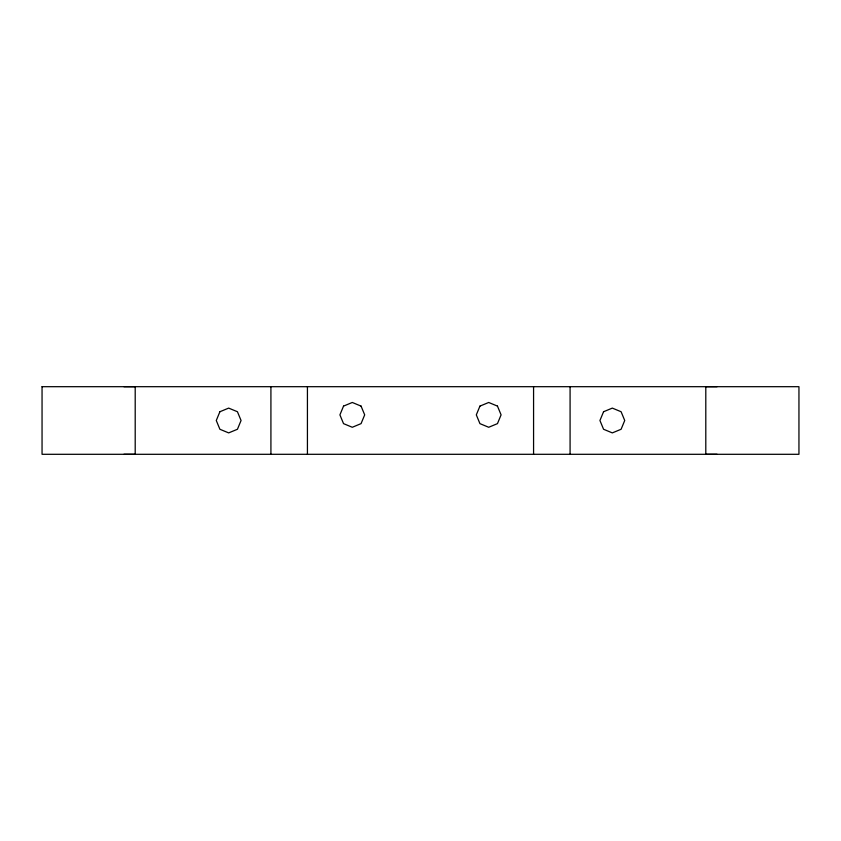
<?xml version="1.0" encoding="UTF-8"?>
<svg xmlns="http://www.w3.org/2000/svg" width="841" height="841" viewBox="0 0 841 841"><rect width="100%" height="100%" fill="white"/><g stroke="black" fill="none" stroke-linecap="round" stroke-linejoin="round"><path stroke-width="1.26" d="M343.538 406.108L339.911 414.876L343.538 423.643L352.295 427.27L361.062 423.633L364.689 414.865L361.062 406.108M479.938 406.108L476.311 414.876L479.938 423.643L488.705 427.27L497.462 423.633L501.089 414.865L497.462 406.108M343.538 406.108L352.295 402.471L361.062 406.108M479.938 406.108L488.705 402.471L497.462 406.108M123.932 386.692L135.201 386.702L135.201 454.298L123.932 454.287M717.068 386.692L705.799 386.702L705.799 454.298L717.068 454.287M570.082 386.702L570.082 454.298M533.572 386.702L533.572 454.308M307.428 386.702L307.428 454.308M270.918 386.702L270.918 454.298M42.05 386.692L42.05 454.298L798.95 454.298L798.95 386.692L42.05 386.692M219.9 411.733L216.274 420.5L219.9 429.267L228.668 432.894L237.435 429.267L241.062 420.5L237.435 411.733L228.668 408.106L219.9 411.733M603.565 411.733L599.938 420.5L603.565 429.267L612.332 432.894L621.1 429.267L624.726 420.5L621.1 411.733L612.332 408.106L603.565 411.733"/></g></svg>
